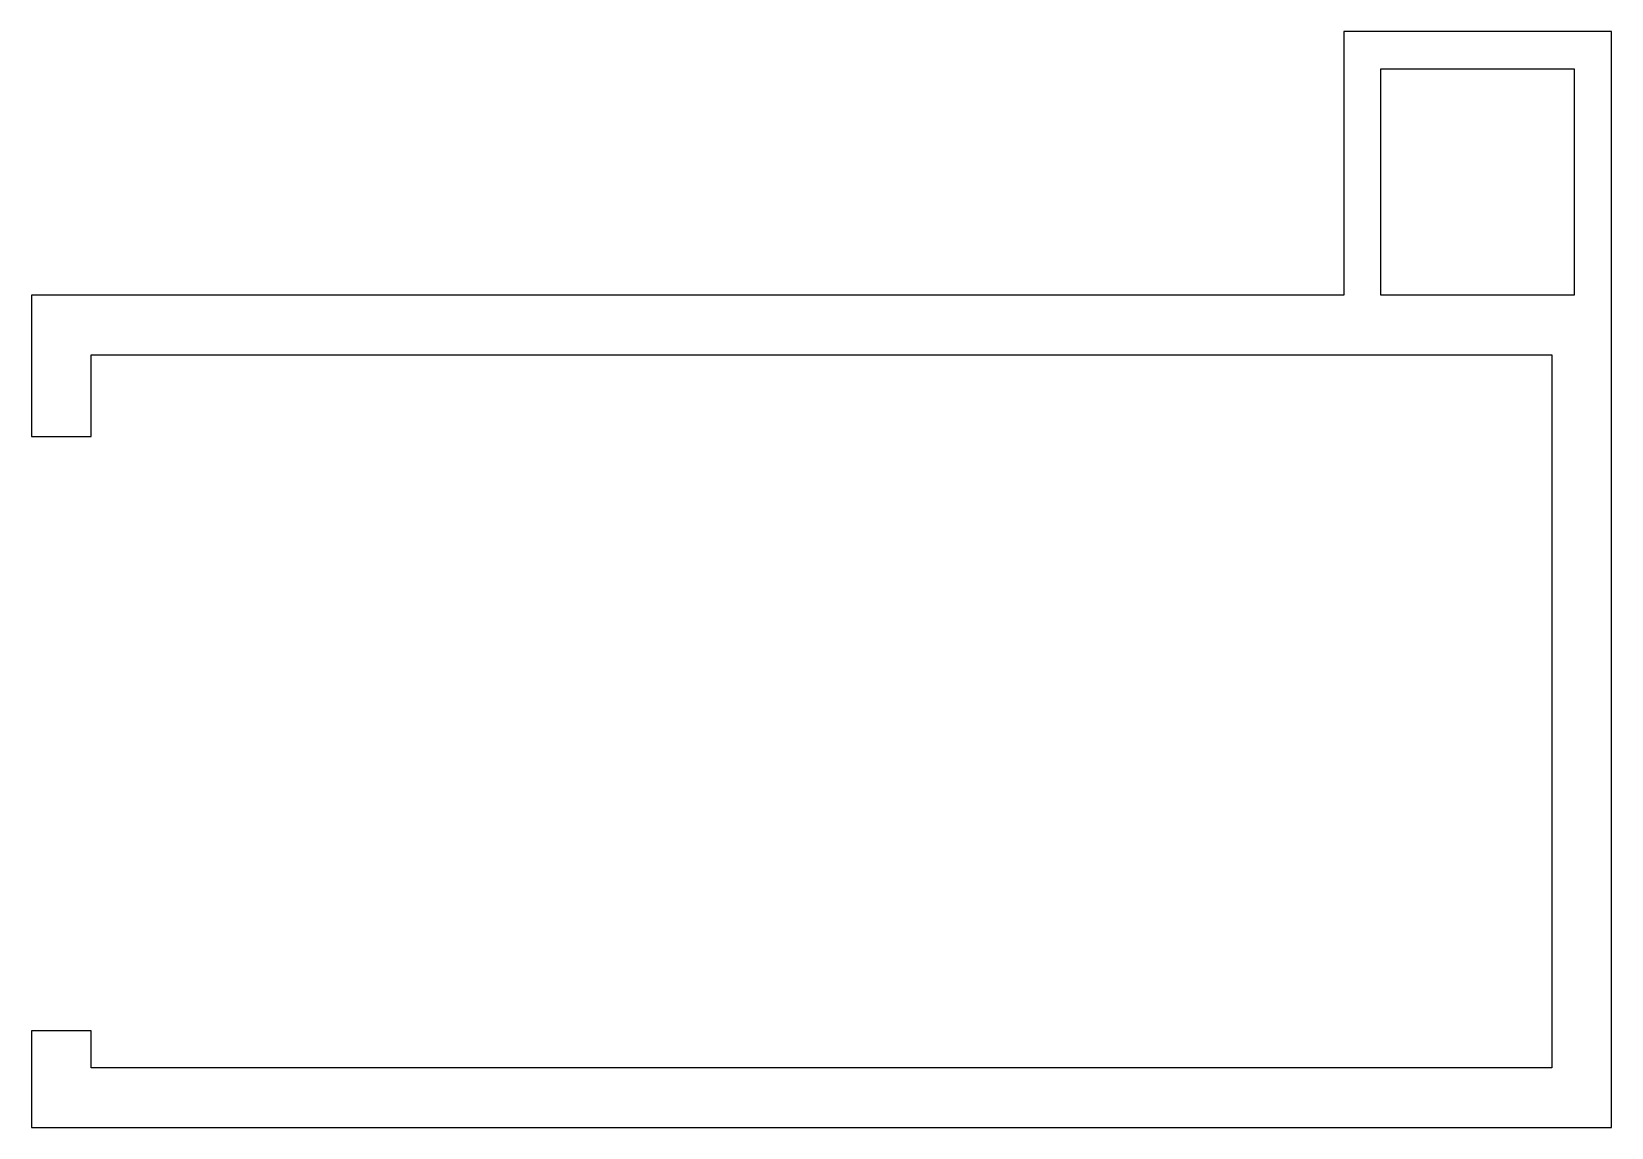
# Model space of a CAD drawing. Header units: millimetres. Extents: x 3178 to 5303, y 1772 to 3247.
import ezdxf

# ---------------------------------------------------------------- set-up
doc = ezdxf.new("R2010")
doc.units = ezdxf.units.MM
doc.layers.add('I-WALL-4', color=7, linetype='Continuous', lineweight=25)
doc.layers.add('MY_HOLE', color=18, linetype='Continuous', lineweight=25, true_color=0x000000)
doc.layers.add('MY_WALL', color=18, linetype='Continuous', lineweight=25, true_color=0x000000)

msp = doc.modelspace()

# ---------------------------------------------------------------- linework, layer by layer
at = {"layer": 'I-WALL-4'}
for p, q in [((4943.3, 3247), (4943.3, 2892)), ((5303.3, 3247), (4943.3, 3247)), ((5303.3, 3197), (5303.3, 3247)), ((4993.3, 2892), (4993.3, 3197)), ((4993.3, 3197), (5253.3, 3197)), ((5253.3, 3197), (5253.3, 2892)), ((5303.3, 1772), (5303.3, 3197)), ((4842.6, 2892), (3178.3, 2892)), ((3178.3, 2892), (3178.3, 2702)), ((4847.3, 2892), (4845.8, 2892)), ((4849.7, 2892), (4848, 2892)), ((4852.4, 2892), (4850.6, 2892)), ((4855.2, 2892), (4853.3, 2892)), ((4857.8, 2892), (4856.1, 2892)), ((4860.1, 2892), (4858.7, 2892)), ((4892.6, 2892), (4863.9, 2892)), ((4897.2, 2892), (4895.8, 2892)), ((4899.7, 2892), (4898, 2892)), ((4902.4, 2892), (4900.6, 2892)), ((4905.1, 2892), (4903.3, 2892)), ((4907.8, 2892), (4906.1, 2892)), ((4910.1, 2892), (4908.7, 2892)), ((4943.3, 2892), (4913.9, 2892)), ((5253.3, 2892), (4993.3, 2892)), ((3258.3, 2812), (4843, 2812)), ((3258.3, 2702), (3258.3, 2812)), ((4846.6, 2812), (4848, 2812)), ((4849, 2812), (4850.6, 2812)), ((4851.6, 2812), (4853.3, 2812)), ((4854.4, 2812), (4856.1, 2812)), ((4857.1, 2812), (4858.7, 2812)), ((4859.5, 2812), (4860.9, 2812)), ((4863.6, 2812), (4893, 2812)), ((4896.6, 2812), (4898, 2812)), ((4898.9, 2812), (4900.6, 2812)), ((4901.6, 2812), (4903.3, 2812)), ((4904.3, 2812), (4906.1, 2812)), ((4907, 2812), (4908.7, 2812)), ((4909.5, 2812), (4910.9, 2812)), ((4913.6, 2812), (5223.3, 2812)), ((5223.3, 2812), (5223.3, 1852)), ((3178.3, 2702), (3258.3, 2702)), ((3178.3, 1902), (3178.3, 1772)), ((3258.3, 1902), (3178.3, 1902)), ((3258.3, 1852), (3258.3, 1902)), ((5223.3, 1852), (3258.3, 1852)), ((3178.3, 1772), (5303.3, 1772))]:
    msp.add_line(p, q, dxfattribs=at)
at = {"layer": 'MY_HOLE'}
for p, q in [((4993.3, 2892), (4993.3, 3197)), ((4993.3, 3197), (5253.3, 3197)), ((5253.3, 3197), (5253.3, 2892)), ((5253.3, 2892), (4993.3, 2892))]:
    msp.add_line(p, q, dxfattribs=at)
at = {"layer": 'MY_WALL'}
for p, q in [((5303.3, 3247), (4943.3, 3247)), ((4943.3, 3247), (4943.3, 2892)), ((5303.3, 1772), (5303.3, 3247)), ((4943.3, 2892), (3178.3, 2892)), ((3178.3, 2892), (3178.3, 2702)), ((3258.3, 2702), (3258.3, 2812)), ((3258.3, 2812), (5223.3, 2812)), ((5223.3, 2812), (5223.3, 1852)), ((3178.3, 2702), (3258.3, 2702)), ((3258.3, 1902), (3178.3, 1902)), ((3178.3, 1902), (3178.3, 1772)), ((3258.3, 1852), (3258.3, 1902)), ((5223.3, 1852), (3258.3, 1852)), ((3178.3, 1772), (5303.3, 1772))]:
    msp.add_line(p, q, dxfattribs=at)

doc.saveas('drawing.dxf')
